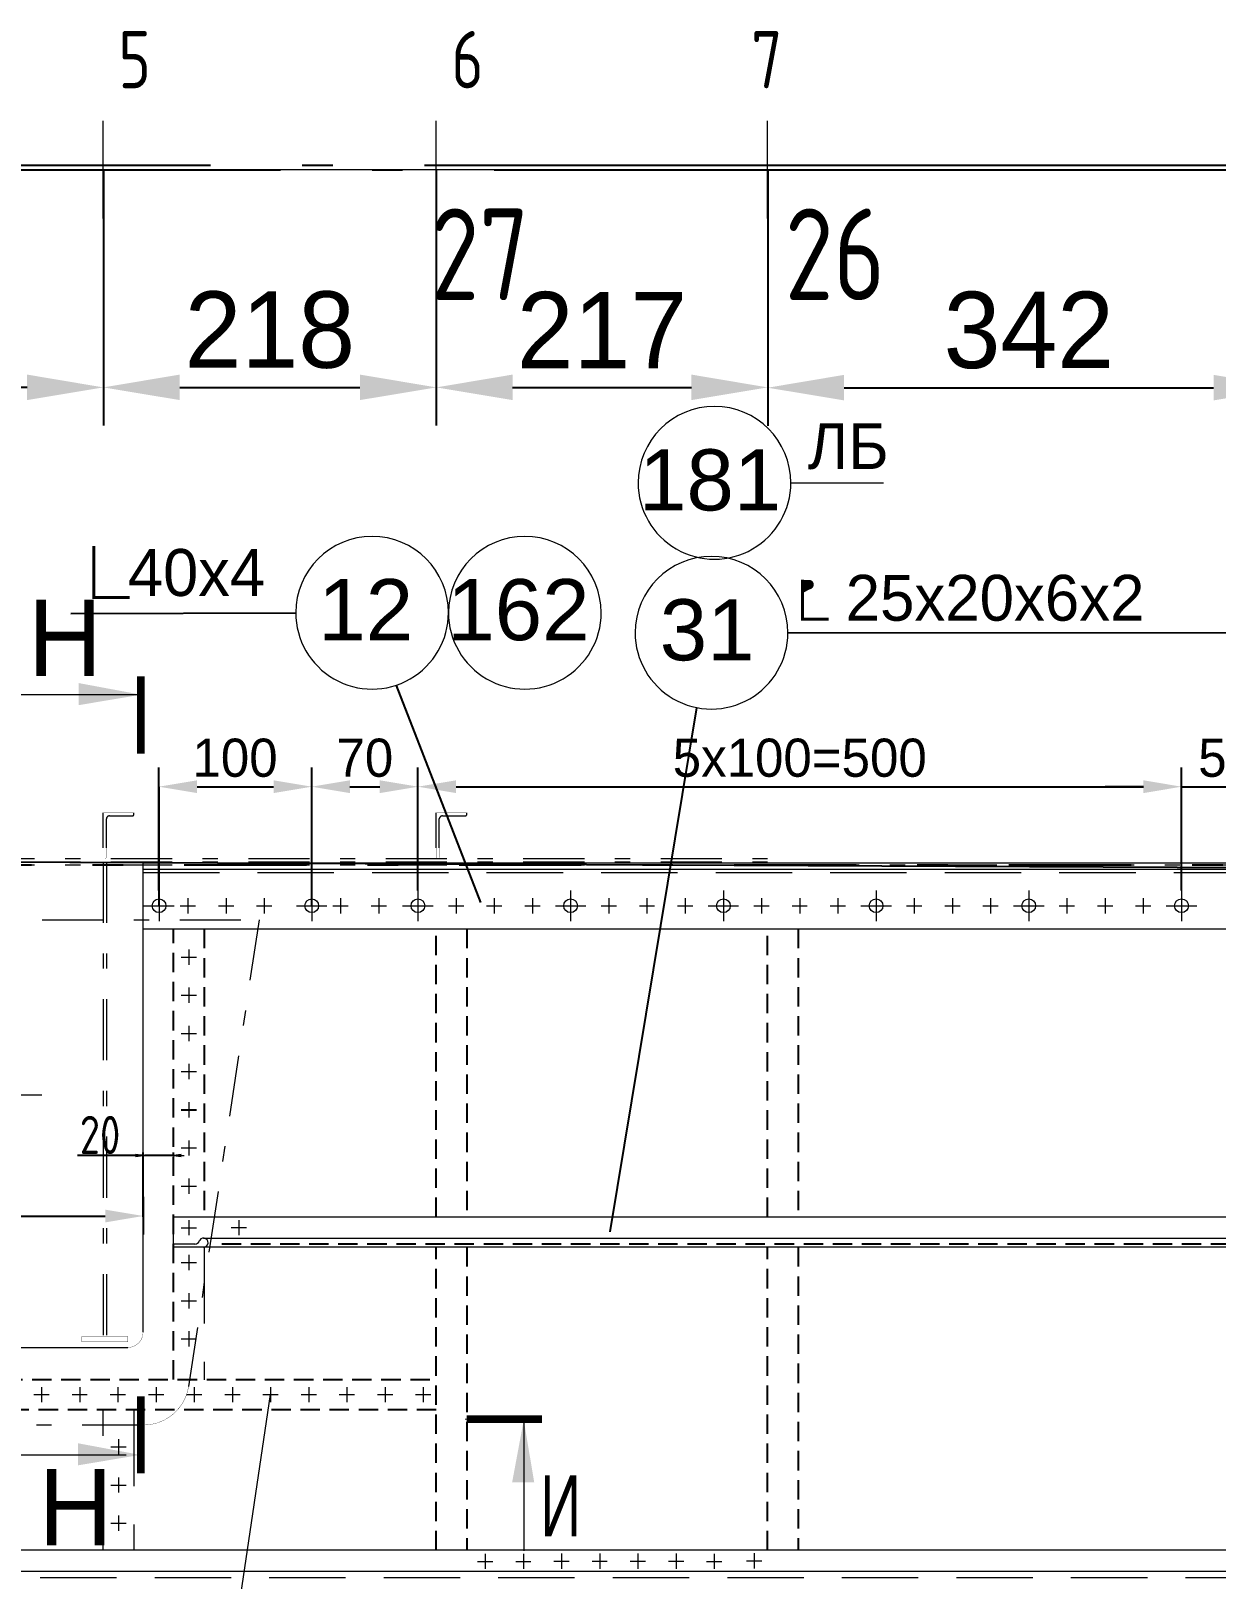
# Model space of a CAD drawing. Header units: millimetres. Extents: x 42007 to 66124, y -556 to 6894.
# Drawn here: x 45515 to 46291, y 4477 to 5490 of the extents above; entities that cross this region are included whole.
import ezdxf
from ezdxf.enums import TextEntityAlignment as Align

# ---------------------------------------------------------------- set-up
doc = ezdxf.new("R2010")
doc.units = ezdxf.units.MM
for name, pattern in [('DASH2', [1040, 900, -60, 20, -60]), ('DASH5', [180, 80, -40, 20, -40]), ('DASHED', [19.05, 12.7, -6.35]), ('K5LT32768', [0]), ('K5LT32769', [0]), ('K5LT32778', [0]), ('K5LT32781', [90, 40, -20, 10, -20]), ('K5LT32786', [25.318241, 20.818241, -1.5, 1.5, -1.5]), ('K5LT32790', [520, 450, -30, 10, -30]), ('K5LT32794', [0]), ('K5LT32795', [75, 50, -25]), ('K5LT_BASIC', [0]), ('K5LT_THIN', [0])]:
    doc.linetypes.add(name, pattern=pattern)
doc.layers.get('Defpoints').update_dxf_attribs({"color": 250})
doc.layers.add('pen_7', color=1, linetype='Continuous')
doc.styles.add('KDIMTEXTSTYLE', font='GOST_AU.SHX', dxfattribs={"width": 0.96, "oblique": 15, "height": 5})
doc.styles.add('KTEXTSTYLE', font='GOST_AU.SHX', dxfattribs={"width": 0.96, "height": 5})
doc.styles.add('style5', font='arial.ttf', dxfattribs={"height": 3})
doc.dimstyles.new('ISO-10', dxfattribs={"dimscale": 10, "dimtxt": 2.5, "dimasz": 2.5, "dimexe": 1.25, "dimexo": 0, "dimtad": 1, "dimdec": 0, "dimtxsty": 'Standard', "dimcen": 2.5, "dimclrd": 7, "dimclre": 7, "dimclrt": 6, "dimadec": 0, "dimazin": 0, "dimtfac": 1, "dimtdec": 0, "dimtmove": 0, "dimatfit": 3, "dimfxl": 1, "dimarcsym": 0})
doc.dimstyles.new('KDIMSTYLE (1.00)', dxfattribs={"dimtxt": 5, "dimasz": 1, "dimexe": 2, "dimexo": 0, "dimgap": 1, "dimtad": 1, "dimtxsty": 'KDIMTEXTSTYLE', "dimsah": 1, "dimcen": 0, "dimdle": 1, "dimadec": 0, "dimazin": 0, "dimtfac": 0.667, "dimtmove": 0, "dimatfit": 3, "dimfxl": 1, "dimtvp": 1, "dimtolj": 1, "dimtzin": 0, "dimarcsym": 0})
doc.dimstyles.new('PB20', dxfattribs={"dimscale": 20, "dimtxt": 2.5, "dimasz": 2.5, "dimexe": 1.25, "dimexo": 0, "dimtad": 1, "dimdec": 0, "dimtxsty": 'Standard', "dimcen": 2.5, "dimclrd": 7, "dimclre": 7, "dimclrt": 4, "dimadec": 0, "dimazin": 0, "dimtfac": 1, "dimtdec": 0, "dimtmove": 0, "dimatfit": 3, "dimfxl": 1.25, "dimarcsym": 0})

# ---------------------------------------------------------------- blocks, each defined once
blk = doc.blocks.new('*D188')
at = {"color": 7, "lineweight": -2, "transparency": 16777216}
for p, q in [((45262.4, 5399.7), (45262.4, 5232.1)), ((45562.4, 5399.7), (45562.4, 5232.1)), ((45512.4, 5257.1), (45312.4, 5257.1))]:
    blk.add_line(p, q, dxfattribs=at)
at = {"color": 7, "transparency": 16777216}
for points in [[(45312.4, 5265.5), (45312.4, 5248.8), (45262.4, 5257.1)], [(45512.4, 5265.5), (45512.4, 5248.8), (45562.4, 5257.1)]]:
    blk.add_solid(points, dxfattribs=at)
at = {"layer": 'Defpoints', "color": 0, "transparency": 16777216}
for p in [(45262.4, 5399.7), (45562.4, 5399.7), (45262.4, 5257.1)]:
    blk.add_point(p, dxfattribs=at)
at = {"color": 4, "transparency": 16777216, "insert": (45412.4, 5294.6), "char_height": 50, "attachment_point": 5}
blk.add_mtext('300', dxfattribs=at)
blk = doc.blocks.new('*D189')
at = {"color": 7, "lineweight": -2, "transparency": 16777216}
for p, q in [((45562.4, 5399.6), (45562.4, 5232.1)), ((45780.4, 5399.7), (45780.4, 5232.1)), ((45612.4, 5257.1), (45730.4, 5257.1))]:
    blk.add_line(p, q, dxfattribs=at)
at = {"color": 7, "transparency": 16777216}
for points in [[(45612.4, 5265.5), (45612.4, 5248.8), (45562.4, 5257.1)], [(45730.4, 5265.5), (45730.4, 5248.8), (45780.4, 5257.1)]]:
    blk.add_solid(points, dxfattribs=at)
at = {"layer": 'Defpoints', "color": 0, "transparency": 16777216}
for p in [(45562.4, 5399.6), (45780.4, 5399.7), (45780.4, 5257.1)]:
    blk.add_point(p, dxfattribs=at)
at = {"color": 4, "transparency": 16777216, "insert": (45671.4, 5294.6), "char_height": 50, "attachment_point": 5}
blk.add_mtext('218', dxfattribs=at)
blk = doc.blocks.new('*D190')
at = {"color": 7, "lineweight": -2, "transparency": 16777216}
for p, q in [((45780.4, 5399.7), (45780.4, 5232.1)), ((45997.4, 5399.7), (45997.4, 5232.1)), ((45830.4, 5257.1), (45947.4, 5257.1))]:
    blk.add_line(p, q, dxfattribs=at)
at = {"color": 7, "transparency": 16777216}
for points in [[(45830.4, 5265.5), (45830.4, 5248.8), (45780.4, 5257.1)], [(45947.4, 5265.5), (45947.4, 5248.8), (45997.4, 5257.1)]]:
    blk.add_solid(points, dxfattribs=at)
at = {"layer": 'Defpoints', "color": 0, "transparency": 16777216}
for p in [(45780.4, 5399.7), (45997.4, 5399.7), (45997.4, 5257.1)]:
    blk.add_point(p, dxfattribs=at)
at = {"color": 4, "transparency": 16777216, "insert": (45888.9, 5294.6), "char_height": 50, "attachment_point": 5}
blk.add_mtext('217', dxfattribs=at)
blk = doc.blocks.new('*D191')
at = {"color": 7, "lineweight": -2, "transparency": 16777216}
for p, q in [((45997.4, 5399.6), (45997.4, 5231.9)), ((46339.4, 5399.7), (46339.4, 5231.9)), ((46047.4, 5256.9), (46289.4, 5256.9))]:
    blk.add_line(p, q, dxfattribs=at)
at = {"color": 7, "transparency": 16777216}
for points in [[(46047.4, 5265.3), (46047.4, 5248.6), (45997.4, 5256.9)], [(46289.4, 5265.3), (46289.4, 5248.6), (46339.4, 5256.9)]]:
    blk.add_solid(points, dxfattribs=at)
at = {"layer": 'Defpoints', "color": 0, "transparency": 16777216}
for p in [(45997.4, 5399.6), (46339.4, 5399.7), (46339.4, 5256.9)]:
    blk.add_point(p, dxfattribs=at)
at = {"color": 4, "transparency": 16777216, "insert": (46168.4, 5294.4), "char_height": 50, "attachment_point": 5}
blk.add_mtext('342', dxfattribs=at)
blk = doc.blocks.new('KDIMARROW_02')
blk.add_hatch(color=0).paths.add_polyline_path([(4.5, 0), (5, 0.7), (0, 0), (5, -0.7)])
at = {"color": 0, "linetype": 'K5LT_THIN', "lineweight": 18}
for p, q in [((0, 0), (-1, 0)), ((5, 0.7), (0, 0)), ((0, 0), (5, -0.7)), ((0, 0), (7, 0)), ((4.5, 0), (5, 0.7)), ((5, -0.7), (4.5, 0))]:
    blk.add_line(p, q, dxfattribs=at)
blk = doc.blocks.new('*D212')
at = {"color": 0, "lineweight": -2, "transparency": 16777216}
for p, q in [((45588.4, 4754.2), (45545.4, 4754.2)), ((45588.4, 4714), (45588.4, 4756.2)), ((45607.4, 4754.2), (45589.4, 4754.2)), ((45608.4, 4754.2), (45608.4, 4756.2))]:
    blk.add_line(p, q, dxfattribs=at)
at = {"layer": 'Defpoints', "color": 0, "transparency": 16777216}
for p in [(45588.4, 4754.2), (45608.4, 4754.2), (45588.4, 4714)]:
    blk.add_point(p, dxfattribs=at)
at = {"color": 0, "lineweight": -2, "transparency": 16777216, "rotation": 180}
blk.add_blockref('KDIMARROW_02', (45588.4, 4754.2), dxfattribs=at)
at = {"color": 0, "lineweight": -2, "transparency": 16777216}
blk.add_blockref('KDIMARROW_02', (45608.4, 4754.2), dxfattribs=at)
at = {"color": 7, "transparency": 16777216, "insert": (45560.2, 4767.7), "char_height": 5, "attachment_point": 5, "style": 'KDIMTEXTSTYLE'}
blk.add_mtext('\\A1;\\H25.0;\\W0.965;\\Q0;\\H25.0;\\W0.965;\\Q0;\\Q0;20', dxfattribs=at)
blk = doc.blocks.new('*D260')
at = {"color": 7, "lineweight": -2, "transparency": 16777216}
for p, q in [((45262.4, 5399.7), (45262.4, 5232.1)), ((45562.4, 5399.7), (45562.4, 5232.1)), ((45512.4, 5257.1), (45312.4, 5257.1))]:
    blk.add_line(p, q, dxfattribs=at)
at = {"color": 7, "transparency": 16777216}
for points in [[(45312.4, 5265.5), (45312.4, 5248.8), (45262.4, 5257.1)], [(45512.4, 5265.5), (45512.4, 5248.8), (45562.4, 5257.1)]]:
    blk.add_solid(points, dxfattribs=at)
at = {"layer": 'Defpoints', "color": 0, "transparency": 16777216}
for p in [(45262.4, 5399.7), (45562.4, 5399.7), (45262.4, 5257.1)]:
    blk.add_point(p, dxfattribs=at)
at = {"color": 4, "transparency": 16777216, "insert": (45412.4, 5294.6), "char_height": 50, "attachment_point": 5}
blk.add_mtext('300', dxfattribs=at)
blk = doc.blocks.new('*D261')
at = {"color": 7, "lineweight": -2, "transparency": 16777216}
for p, q in [((45562.4, 5399.6), (45562.4, 5232.1)), ((45780.4, 5399.7), (45780.4, 5232.1)), ((45612.4, 5257.1), (45730.4, 5257.1))]:
    blk.add_line(p, q, dxfattribs=at)
at = {"color": 7, "transparency": 16777216}
for points in [[(45612.4, 5265.5), (45612.4, 5248.8), (45562.4, 5257.1)], [(45730.4, 5265.5), (45730.4, 5248.8), (45780.4, 5257.1)]]:
    blk.add_solid(points, dxfattribs=at)
at = {"layer": 'Defpoints', "color": 0, "transparency": 16777216}
for p in [(45562.4, 5399.6), (45780.4, 5399.7), (45780.4, 5257.1)]:
    blk.add_point(p, dxfattribs=at)
at = {"color": 4, "transparency": 16777216, "insert": (45671.4, 5294.6), "char_height": 50, "attachment_point": 5}
blk.add_mtext('218', dxfattribs=at)
blk = doc.blocks.new('*D262')
at = {"color": 7, "lineweight": -2, "transparency": 16777216}
for p, q in [((45780.4, 5399.7), (45780.4, 5232.1)), ((45997.4, 5399.7), (45997.4, 5232.1)), ((45830.4, 5257.1), (45947.4, 5257.1))]:
    blk.add_line(p, q, dxfattribs=at)
at = {"color": 7, "transparency": 16777216}
for points in [[(45830.4, 5265.5), (45830.4, 5248.8), (45780.4, 5257.1)], [(45947.4, 5265.5), (45947.4, 5248.8), (45997.4, 5257.1)]]:
    blk.add_solid(points, dxfattribs=at)
at = {"layer": 'Defpoints', "color": 0, "transparency": 16777216}
for p in [(45780.4, 5399.7), (45997.4, 5399.7), (45997.4, 5257.1)]:
    blk.add_point(p, dxfattribs=at)
at = {"color": 4, "transparency": 16777216, "insert": (45888.9, 5294.6), "char_height": 50, "attachment_point": 5}
blk.add_mtext('217', dxfattribs=at)
blk = doc.blocks.new('*D263')
at = {"color": 7, "lineweight": -2, "transparency": 16777216}
for p, q in [((45997.4, 5399.6), (45997.4, 5231.9)), ((46339.4, 5399.7), (46339.4, 5231.9)), ((46047.4, 5256.9), (46289.4, 5256.9))]:
    blk.add_line(p, q, dxfattribs=at)
at = {"color": 7, "transparency": 16777216}
for points in [[(46047.4, 5265.3), (46047.4, 5248.6), (45997.4, 5256.9)], [(46289.4, 5265.3), (46289.4, 5248.6), (46339.4, 5256.9)]]:
    blk.add_solid(points, dxfattribs=at)
at = {"layer": 'Defpoints', "color": 0, "transparency": 16777216}
for p in [(45997.4, 5399.6), (46339.4, 5399.7), (46339.4, 5256.9)]:
    blk.add_point(p, dxfattribs=at)
at = {"color": 4, "transparency": 16777216, "insert": (46168.4, 5294.4), "char_height": 50, "attachment_point": 5}
blk.add_mtext('342', dxfattribs=at)
blk = doc.blocks.new('*D251')
at = {"color": 7, "lineweight": -2, "transparency": 16777216}
for p, q in [((45598.8, 4927.8), (45598.8, 5008.2)), ((45698.8, 4928.5), (45698.8, 5008.2)), ((45623.8, 4995.7), (45673.8, 4995.7))]:
    blk.add_line(p, q, dxfattribs=at)
at = {"color": 7, "transparency": 16777216}
for points in [[(45623.8, 4999.9), (45623.8, 4991.5), (45598.8, 4995.7)], [(45673.8, 4999.9), (45673.8, 4991.5), (45698.8, 4995.7)]]:
    blk.add_solid(points, dxfattribs=at)
at = {"layer": 'Defpoints', "color": 0, "transparency": 16777216}
for p in [(45698.8, 4995.7), (45598.8, 4927.8), (45698.8, 4928.5)]:
    blk.add_point(p, dxfattribs=at)
at = {"color": 6, "transparency": 16777216, "insert": (45648.6, 5014.5), "char_height": 25, "attachment_point": 5}
blk.add_mtext('100', dxfattribs=at)
blk = doc.blocks.new('*D252')
at = {"color": 7, "lineweight": -2, "ltscale": 0.5, "transparency": 16777216}
for p, q in [((45768.4, 4927.8), (45768.4, 5008.2)), ((46268.4, 4927.8), (46268.4, 5008.2)), ((45793.4, 4995.7), (46243.4, 4995.7))]:
    blk.add_line(p, q, dxfattribs=at)
at = {"color": 7, "ltscale": 0.5, "transparency": 16777216}
for points in [[(45793.4, 4999.9), (45793.4, 4991.5), (45768.4, 4995.7)], [(46243.4, 4999.9), (46243.4, 4991.5), (46268.4, 4995.7)]]:
    blk.add_solid(points, dxfattribs=at)
at = {"layer": 'Defpoints', "color": 0, "ltscale": 0.5, "transparency": 16777216}
for p in [(46268.4, 4995.7), (45768.4, 4927.8), (46268.4, 4927.8)]:
    blk.add_point(p, dxfattribs=at)
at = {"color": 6, "ltscale": 0.5, "transparency": 16777216, "insert": (46018.4, 5014.5), "char_height": 25, "attachment_point": 5}
blk.add_mtext('5x100=500', dxfattribs=at)
blk = doc.blocks.new('*D253')
at = {"color": 7, "lineweight": -2, "ltscale": 0.5, "transparency": 16777216}
for p, q in [((45698.8, 4928.5), (45698.8, 5008.2)), ((45768.4, 4927.8), (45768.4, 5008.2)), ((45723.8, 4995.7), (45743.4, 4995.7))]:
    blk.add_line(p, q, dxfattribs=at)
at = {"color": 7, "ltscale": 0.5, "transparency": 16777216}
for points in [[(45723.8, 4999.9), (45723.8, 4991.5), (45698.8, 4995.7)], [(45743.4, 4999.9), (45743.4, 4991.5), (45768.4, 4995.7)]]:
    blk.add_solid(points, dxfattribs=at)
at = {"layer": 'Defpoints', "color": 0, "ltscale": 0.5, "transparency": 16777216}
for p in [(45768.4, 4995.7), (45698.8, 4928.5), (45768.4, 4927.8)]:
    blk.add_point(p, dxfattribs=at)
at = {"color": 6, "ltscale": 0.5, "transparency": 16777216, "insert": (45733.6, 5014.5), "char_height": 25, "attachment_point": 5}
blk.add_mtext('70', dxfattribs=at)
blk = doc.blocks.new('*D254')
at = {"color": 7, "lineweight": -2, "ltscale": 0.5, "transparency": 16777216}
for p, q in [((46268.4, 4927.8), (46268.4, 5008.2)), ((46327.4, 4927.8), (46327.4, 5008.2)), ((46243.4, 4995.7), (46218.4, 4995.7)), ((46268.4, 4995.7), (46327.4, 4995.7)), ((46352.4, 4995.7), (46377.4, 4995.7))]:
    blk.add_line(p, q, dxfattribs=at)
at = {"color": 7, "ltscale": 0.5, "transparency": 16777216}
for points in [[(46243.4, 4999.9), (46243.4, 4991.5), (46268.4, 4995.7)], [(46352.4, 4999.9), (46352.4, 4991.5), (46327.4, 4995.7)]]:
    blk.add_solid(points, dxfattribs=at)
at = {"layer": 'Defpoints', "color": 0, "ltscale": 0.5, "transparency": 16777216}
for p in [(46327.4, 4995.7), (46268.4, 4927.8), (46327.4, 4927.8)]:
    blk.add_point(p, dxfattribs=at)
at = {"color": 6, "ltscale": 0.5, "transparency": 16777216, "insert": (46297.9, 5014.5), "char_height": 25, "attachment_point": 5}
blk.add_mtext('59', dxfattribs=at)

msp = doc.modelspace()

# ---------------------------------------------------------------- hatches: boundary and pattern name
for color, points in [(0, [(46024.443, 5125.874, 1), (46024.443, 5130.108), (46020.108, 5130.108), (46020.108, 5123.461)]), (7, [(45546.265, 5063.534), (45546.265, 5049.086), (45587.003, 5055.935)]), (7, [(45830.063, 4540.353), (45844.511, 4540.353), (45837.662, 4581.091)]), (7, [(45545.783, 4565.859), (45545.783, 4551.411), (45586.521, 4558.259)])]:
    msp.add_hatch(color=color).paths.add_polyline_path(points)

# ---------------------------------------------------------------- linework, layer by layer
at = {"color": 0, "linetype": 'K5LT32768', "lineweight": 18}
for p, q in [((45562.362, 5367.653), (45562.362, 5431.653)), ((45562.362, 5367.653), (45562.362, 5431.653)), ((45780.362, 5367.653), (45780.362, 5431.653)), ((45780.362, 5367.653), (45780.362, 5431.653)), ((45997.362, 5367.653), (45997.362, 5431.653)), ((45997.362, 5367.653), (45997.362, 5431.653))]:
    msp.add_line(p, q, dxfattribs=at)
at = {"color": 0, "linetype": 'K5LT32778', "lineweight": 18}
for p, q in [((45562.362, 5369.474), (45562.362, 5416.93)), ((45562.362, 5369.474), (45562.362, 5416.93)), ((45780.362, 5369.474), (45780.362, 5416.93)), ((45780.362, 5369.474), (45780.362, 5416.93)), ((45997.362, 5369.474), (45997.362, 5416.93)), ((45997.362, 5369.474), (45997.362, 5416.93))]:
    msp.add_line(p, q, dxfattribs=at)
at = {"color": 0, "linetype": 'DASH2'}
for p, q in [((43692.624, 5402.591), (46372.487, 5402.591)), ((43692.624, 5402.591), (46372.487, 5402.591)), ((43738.362, 5399.59), (47272.487, 5399.59)), ((43738.362, 5399.59), (47272.487, 5399.59))]:
    msp.add_line(p, q, dxfattribs=at)
at = {"color": 0, "linetype": 'K5LT32790', "lineweight": 18}
msp.add_line((43912.362, 5399.653), (47023.402, 5399.653), dxfattribs=at)
msp.add_line((43912.362, 5399.653), (47023.402, 5399.653), dxfattribs=at)
at = {"color": 7, "linetype": 'K5LT32769', "lineweight": 18}
for p, q in [((46012.553, 5194.64), (46073.259, 5194.64)), ((45587.485, 5055.845), (45501.387, 5055.845)), ((46899.826, 4945.588), (45588.362, 4945.588)), ((45588.362, 4902.588), (45588.362, 4945.588)), ((45598.816, 4927.772), (45598.816, 4907.772)), ((45698.816, 4927.772), (45698.816, 4907.772)), ((45768.362, 4927.772), (45768.362, 4907.772)), ((45868.362, 4927.772), (45868.362, 4907.772)), ((45968.362, 4927.772), (45968.362, 4907.772)), ((46068.362, 4927.772), (46068.362, 4907.772)), ((46168.362, 4927.772), (46168.362, 4907.772)), ((46268.362, 4927.772), (46268.362, 4907.772)), ((45588.816, 4917.772), (45608.816, 4917.772)), ((45612.728, 4917.772), (45622.728, 4917.772)), ((45612.728, 4917.772), (45622.728, 4917.772)), ((45617.728, 4922.772), (45617.728, 4912.772)), ((45617.728, 4922.772), (45617.728, 4912.772)), ((45637.713, 4917.772), (45647.713, 4917.772)), ((45637.713, 4917.772), (45647.713, 4917.772)), ((45642.713, 4922.772), (45642.713, 4912.772)), ((45642.713, 4922.772), (45642.713, 4912.772)), ((45662.713, 4917.772), (45672.713, 4917.772)), ((45662.713, 4917.772), (45672.713, 4917.772)), ((45667.713, 4922.772), (45667.713, 4912.772)), ((45667.713, 4922.772), (45667.713, 4912.772)), ((45688.816, 4917.772), (45708.816, 4917.772)), ((45712.728, 4917.772), (45722.728, 4917.772)), ((45712.728, 4917.772), (45722.728, 4917.772)), ((45717.728, 4922.772), (45717.728, 4912.772)), ((45717.728, 4922.772), (45717.728, 4912.772)), ((45737.713, 4917.772), (45747.713, 4917.772)), ((45737.713, 4917.772), (45747.713, 4917.772)), ((45742.713, 4922.772), (45742.713, 4912.772)), ((45742.713, 4922.772), (45742.713, 4912.772)), ((45758.362, 4917.772), (45778.362, 4917.772)), ((45788.347, 4917.772), (45798.347, 4917.772)), ((45788.347, 4917.772), (45798.347, 4917.772)), ((45793.347, 4922.772), (45793.347, 4912.772)), ((45793.347, 4922.772), (45793.347, 4912.772)), ((45813.347, 4917.772), (45823.347, 4917.772)), ((45813.347, 4917.772), (45823.347, 4917.772)), ((45818.347, 4922.772), (45818.347, 4912.772)), ((45818.347, 4922.772), (45818.347, 4912.772)), ((45838.347, 4917.772), (45848.347, 4917.772)), ((45838.347, 4917.772), (45848.347, 4917.772)), ((45843.347, 4922.772), (45843.347, 4912.772)), ((45843.347, 4922.772), (45843.347, 4912.772)), ((45858.362, 4917.772), (45878.362, 4917.772)), ((45888.347, 4917.772), (45898.347, 4917.772)), ((45888.347, 4917.772), (45898.347, 4917.772)), ((45893.347, 4922.772), (45893.347, 4912.772)), ((45893.347, 4922.772), (45893.347, 4912.772)), ((45913.347, 4917.772), (45923.347, 4917.772)), ((45913.347, 4917.772), (45923.347, 4917.772)), ((45918.347, 4922.772), (45918.347, 4912.772)), ((45918.347, 4922.772), (45918.347, 4912.772)), ((45938.347, 4917.772), (45948.347, 4917.772)), ((45938.347, 4917.772), (45948.347, 4917.772)), ((45943.347, 4922.772), (45943.347, 4912.772)), ((45943.347, 4922.772), (45943.347, 4912.772)), ((45958.362, 4917.772), (45978.362, 4917.772)), ((45988.347, 4917.772), (45998.347, 4917.772)), ((45988.347, 4917.772), (45998.347, 4917.772)), ((45993.347, 4922.772), (45993.347, 4912.772)), ((45993.347, 4922.772), (45993.347, 4912.772)), ((46013.347, 4917.772), (46023.347, 4917.772)), ((46013.347, 4917.772), (46023.347, 4917.772)), ((46018.347, 4922.772), (46018.347, 4912.772)), ((46018.347, 4922.772), (46018.347, 4912.772)), ((46038.347, 4917.772), (46048.347, 4917.772)), ((46038.347, 4917.772), (46048.347, 4917.772)), ((46043.347, 4922.772), (46043.347, 4912.772)), ((46043.347, 4922.772), (46043.347, 4912.772)), ((46058.362, 4917.772), (46078.362, 4917.772)), ((46088.347, 4917.772), (46098.347, 4917.772)), ((46088.347, 4917.772), (46098.347, 4917.772)), ((46093.347, 4922.772), (46093.347, 4912.772)), ((46093.347, 4922.772), (46093.347, 4912.772)), ((46113.347, 4917.772), (46123.347, 4917.772)), ((46113.347, 4917.772), (46123.347, 4917.772)), ((46118.347, 4922.772), (46118.347, 4912.772)), ((46118.347, 4922.772), (46118.347, 4912.772)), ((46138.347, 4917.772), (46148.347, 4917.772)), ((46138.347, 4917.772), (46148.347, 4917.772)), ((46143.347, 4922.772), (46143.347, 4912.772)), ((46143.347, 4922.772), (46143.347, 4912.772)), ((46158.362, 4917.772), (46178.362, 4917.772)), ((46188.347, 4917.772), (46198.347, 4917.772)), ((46188.347, 4917.772), (46198.347, 4917.772)), ((46193.347, 4922.772), (46193.347, 4912.772)), ((46193.347, 4922.772), (46193.347, 4912.772)), ((46213.347, 4917.772), (46223.347, 4917.772)), ((46213.347, 4917.772), (46223.347, 4917.772)), ((46218.347, 4922.772), (46218.347, 4912.772)), ((46218.347, 4922.772), (46218.347, 4912.772)), ((46238.347, 4917.772), (46248.347, 4917.772)), ((46238.347, 4917.772), (46248.347, 4917.772)), ((46243.347, 4922.772), (46243.347, 4912.772)), ((46243.347, 4922.772), (46243.347, 4912.772)), ((46258.362, 4917.772), (46278.362, 4917.772)), ((45588.362, 4902.588), (46899.934, 4902.588)), ((45588.362, 4638.502), (45588.362, 4902.588)), ((45618.362, 4889.174), (45618.362, 4879.174)), ((45613.362, 4884.174), (45623.362, 4884.174)), ((45613.362, 4859.174), (45623.362, 4859.174)), ((45618.362, 4864.174), (45618.362, 4854.174)), ((45618.362, 4839.174), (45618.362, 4829.174)), ((45613.362, 4834.174), (45623.362, 4834.174)), ((45618.362, 4814.174), (45618.362, 4804.174)), ((45613.362, 4809.174), (45623.362, 4809.174)), ((45522.106, 4793.807), (45404.194, 4793.807)), ((45618.362, 4789.174), (45618.362, 4779.174)), ((45618.362, 4764.174), (45618.362, 4754.174)), ((45613.362, 4759.174), (45623.362, 4759.174)), ((45613.362, 4734.174), (45623.362, 4734.174)), ((45618.362, 4739.174), (45618.362, 4729.174)), ((45608.356, 4694.189), (45608.362, 4714.016)), ((45608.362, 4714.016), (46900.406, 4714.016)), ((45613.362, 4706.992), (45623.362, 4706.992)), ((45618.362, 4711.992), (45618.362, 4701.992)), ((45656.168, 4706.992), (45646.168, 4706.992)), ((45651.168, 4711.992), (45651.168, 4701.992)), ((46900.456, 4694.189), (45608.356, 4694.189)), ((45622.541, 4696.171), (45608.362, 4696.171)), ((45627.915, 4700.189), (46900.441, 4700.189)), ((45613.362, 4684.174), (45623.362, 4684.174)), ((45618.362, 4689.174), (45618.362, 4679.174)), ((45618.362, 4664.174), (45618.362, 4654.174)), ((45613.362, 4659.174), (45623.362, 4659.174)), ((45613.362, 4634.174), (45623.362, 4634.174)), ((45618.362, 4639.174), (45618.362, 4629.174)), ((45248.362, 4628.588), (45578.362, 4628.588)), ((45521.882, 4602.7), (45521.882, 4592.7)), ((45546.882, 4602.7), (45546.882, 4592.7)), ((45571.882, 4602.7), (45571.882, 4592.7)), ((45596.882, 4602.7), (45596.882, 4592.7)), ((45621.882, 4602.7), (45621.882, 4592.7)), ((45646.882, 4602.7), (45646.882, 4592.7)), ((45671.882, 4602.7), (45671.882, 4592.7)), ((45696.882, 4602.7), (45696.882, 4592.7)), ((45721.882, 4602.7), (45721.882, 4592.7)), ((45746.882, 4602.7), (45746.882, 4592.7)), ((45771.882, 4602.7), (45771.882, 4592.7)), ((45516.882, 4597.7), (45526.882, 4597.7)), ((45541.882, 4597.7), (45551.882, 4597.7)), ((45566.882, 4597.7), (45576.882, 4597.7)), ((45591.882, 4597.7), (45601.882, 4597.7)), ((45616.882, 4597.7), (45626.882, 4597.7)), ((45641.882, 4597.7), (45651.882, 4597.7)), ((45643.717, 4408.275), (45671.882, 4597.7)), ((45666.882, 4597.7), (45676.882, 4597.7)), ((45691.882, 4597.7), (45701.882, 4597.7)), ((45716.882, 4597.7), (45726.882, 4597.7)), ((45741.882, 4597.7), (45751.882, 4597.7)), ((45766.882, 4597.7), (45776.882, 4597.7)), ((45837.752, 4581.573), (45837.752, 4495.475)), ((45567.362, 4563.527), (45577.362, 4563.527)), ((45572.362, 4568.527), (45572.362, 4558.527)), ((45577.287, 4558.169), (45491.19, 4558.169)), ((45572.362, 4543.527), (45572.362, 4533.527)), ((45567.362, 4538.527), (45577.362, 4538.527)), ((45567.362, 4513.527), (45577.362, 4513.527)), ((45572.362, 4518.527), (45572.362, 4508.527)), ((45997.362, 4495.816), (45997.362, 4500.115)), ((46900.953, 4495.816), (43913.628, 4495.816)), ((45812.39, 4493.557), (45812.39, 4483.557)), ((45837.39, 4493.557), (45837.39, 4483.557)), ((45862.39, 4493.593), (45862.39, 4483.593)), ((45887.39, 4493.593), (45887.39, 4483.593)), ((45912.39, 4493.593), (45912.39, 4483.593)), ((45937.39, 4493.593), (45937.39, 4483.593)), ((45962.39, 4493.557), (45962.39, 4483.557)), ((45988.47, 4493.827), (45988.47, 4483.827)), ((46900.988, 4481.953), (43943.176, 4481.989)), ((45807.39, 4488.557), (45817.39, 4488.557)), ((45832.39, 4488.557), (45842.39, 4488.557)), ((45857.39, 4488.593), (45867.39, 4488.593)), ((45882.39, 4488.593), (45892.39, 4488.593)), ((45907.39, 4488.593), (45917.39, 4488.593)), ((45932.39, 4488.593), (45942.39, 4488.593)), ((45957.39, 4488.557), (45967.39, 4488.557)), ((45983.47, 4488.827), (45993.47, 4488.827))]:
    msp.add_line(p, q, dxfattribs=at)
at = {"color": 0}
for p, q in [((45541.123, 5109.154), (45688.365, 5109.579)), ((46010.607, 5096.507), (46313.633, 5096.652)), ((45754.148, 5062.008), (45809.308, 4919.957)), ((45950.731, 5047.318), (45894.111, 4704.389)), ((43842.871, 4953.744), (47022.362, 4939.588))]:
    msp.add_line(p, q, dxfattribs=at)
at = {"color": 7}
for p, q in [((45598.816, 4917.772), (45598.816, 4995.596)), ((45698.816, 4917.772), (45698.816, 4995.596)), ((45588.568, 4702.609), (45588.568, 4727.133)), ((45263.362, 4714.633), (45563.568, 4714.633))]:
    msp.add_line(p, q, dxfattribs=at)
at = {"color": 7, "linetype": 'K5LT32781', "lineweight": 18}
for p, q in [((45562.362, 4955.588), (45562.362, 4978.588)), ((45566.362, 4976.588), (45581.362, 4976.588)), ((45582.362, 4977.588), (45582.362, 4978.588)), ((45780.362, 4955.588), (45780.362, 4978.588)), ((45784.362, 4976.588), (45799.362, 4976.588)), ((45800.362, 4977.588), (45800.362, 4978.588)), ((45564.362, 4955.588), (45564.362, 4974.588)), ((45782.362, 4955.588), (45782.362, 4974.588)), ((43857.343, 4948.588), (46004.362, 4948.588)), ((43857.343, 4946.588), (46004.362, 4946.588)), ((45562.362, 4946.588), (45562.362, 4635.702)), ((45564.362, 4946.588), (45564.362, 4635.702)), ((44127.362, 4944.588), (46899.828, 4944.588)), ((45162.362, 4908.588), (45664.362, 4908.588)), ((45664.362, 4908.588), (45618.191, 4603.117)), ((45588.522, 4577.783), (45238.202, 4577.783))]:
    msp.add_line(p, q, dxfattribs=at)
at = {"color": 0, "linetype": 'DASH5'}
msp.add_line((44355.362, 4944.588), (54416.357, 4944.588), dxfattribs=at)
at = {"color": 7, "linetype": 'K5LT32794', "lineweight": 18}
msp.add_line((46899.836, 4941.588), (45588.362, 4941.588), dxfattribs=at)
at = {"color": 7, "linetype": 'K5LT32795', "lineweight": 18}
for p, q in [((45588.362, 4939.588), (46899.841, 4939.588)), ((45628.362, 4694.189), (45628.362, 4607.404)), ((45562.362, 4495.816), (45562.362, 4587.761)), ((45582.362, 4587.761), (45582.362, 4495.816)), ((43945.999, 4477.971), (46900.998, 4477.971))]:
    msp.add_line(p, q, dxfattribs=at)
at = {"color": 0, "linetype": 'DASHED'}
for p, q in [((45608.362, 4607.588), (45608.362, 4902.588)), ((45628.362, 4902.588), (45628.362, 4714.016)), ((45780.362, 4714.016), (45780.362, 4902.588)), ((45800.362, 4902.588), (45800.362, 4714.016)), ((45997.362, 4714.016), (45997.362, 4902.588)), ((46017.362, 4902.588), (46017.362, 4714.016)), ((45613.362, 4784.174), (45623.362, 4784.174)), ((46909.981, 4696.171), (45635.966, 4696.171)), ((45780.362, 4495.816), (45780.362, 4694.189)), ((45800.362, 4694.189), (45800.362, 4495.816)), ((45997.362, 4495.816), (45997.362, 4694.189)), ((46017.362, 4694.189), (46017.362, 4495.816)), ((44982.362, 4607.588), (45780.362, 4607.588)), ((45780.362, 4587.761), (44982.362, 4587.761))]:
    msp.add_line(p, q, dxfattribs=at)
at = {"color": 0}
for points, const_width in [([(45556.157, 5153.281), (45556.157, 5119.619), (45579.684, 5119.619)], 2), ([(46020.108, 5131.141), (46020.108, 5105.324), (46037.251, 5105.324)], 2), ([(46020.108, 5131.141), (46020.108, 5105.324), (46037.251, 5105.324)], 2), ([(45587.003, 5067.893), (45587.003, 5017.412)], 5), ([(45587.003, 4596.693), (45587.003, 4546.212)], 5), ([(45800.362, 4581.573), (45849.71, 4581.573)], 5)]:
    msp.add_lwpolyline(points, dxfattribs=dict(at, const_width=const_width))
msp.add_lwpolyline([(46020.108, 5131.141, 0, 0, 0), (46022.462, 5131.141, 0, 0, 0), (46022.462, 5131.141, 0, 0, 0), (46020.108, 5131.141, 0, 0, 0), (46020.108, 5131.141, 20, 20, 0)], format="xyseb", dxfattribs=at)
at = {"color": 0, "const_width": 2}
msp.add_lwpolyline([(46019.488, 5130.108), (46024.443, 5130.108, -1), (46024.443, 5125.874), (46019.586, 5123.17)], format="xyb", dxfattribs=at)
at = {"color": 5, "linetype": 'K5LT_BASIC', "true_color": 0x0000ff, "const_width": 0.6}
for points in [[(45587.003, 5067.893), (45587.003, 5017.412)], [(45587.003, 4546.212), (45587.003, 4596.693)], [(45849.71, 4581.573), (45799.229, 4581.573)]]:
    msp.add_lwpolyline(points, dxfattribs=at)
at = {"color": 7, "linetype": 'K5LT32786', "const_width": 0.18}
for points in [[(45562.362, 4948.588), (45563.362, 4948.588), (45564.069, 4948.881), (45564.362, 4949.588), (45564.362, 4974.588), (45564.63, 4975.588), (45565.362, 4976.32), (45566.362, 4976.588), (45581.362, 4976.588), (45582.069, 4976.881), (45582.362, 4977.588), (45582.362, 4978.588), (45562.362, 4978.588), (45562.362, 4948.588)], [(45780.362, 4948.588), (45781.362, 4948.588), (45782.069, 4948.881), (45782.362, 4949.588), (45782.362, 4974.588), (45782.63, 4975.588), (45783.362, 4976.32), (45784.362, 4976.588), (45799.362, 4976.588), (45800.069, 4976.881), (45800.362, 4977.588), (45800.362, 4978.588), (45780.362, 4978.588), (45780.362, 4948.588)]]:
    msp.add_lwpolyline(points, dxfattribs=at)
at = {"color": 7, "linetype": 'K5LT32781', "const_width": 0.18}
for points in [[(45578.362, 4635.702), (45578.362, 4632.321), (45548.362, 4632.321), (45548.362, 4635.702), (45578.362, 4635.702)], [(45618.191, 4603.117), (45617.673, 4600.501), (45616.922, 4597.943), (45615.945, 4595.464), (45614.749, 4593.084), (45613.345, 4590.823), (45611.746, 4588.698), (45609.964, 4586.724), (45608.017, 4584.919), (45605.918, 4583.295), (45603.687, 4581.863), (45601.338, 4580.635), (45598.894, 4579.617), (45596.37, 4578.819), (45593.787, 4578.245), (45591.165, 4577.899), (45588.522, 4577.783)]]:
    msp.add_lwpolyline(points, dxfattribs=at)
at = {"color": 7, "linetype": 'K5LT32769', "const_width": 0.18}
msp.add_lwpolyline([(45578.362, 4628.588), (45579.226, 4628.625), (45580.083, 4628.736), (45580.929, 4628.92), (45581.755, 4629.177), (45582.558, 4629.503), (45583.33, 4629.898), (45584.064, 4630.358), (45584.757, 4630.88), (45585.402, 4631.461), (45585.995, 4632.097), (45586.53, 4632.783), (45587.003, 4633.513), (45587.411, 4634.282), (45587.749, 4635.085), (45588.015, 4635.915), (45588.207, 4636.766), (45588.323, 4637.63), (45588.362, 4638.502)], dxfattribs=at)
at = {"color": 7, "linetype": 'K5LT32769', "lineweight": 18}
for centre in [(45598.816, 4917.772), (45698.816, 4917.772), (45768.362, 4917.772), (45868.362, 4917.772), (45968.362, 4917.772), (46068.362, 4917.772), (46168.362, 4917.772), (46268.362, 4917.772)]:
    msp.add_circle(centre, 4.5, dxfattribs=at)
for centre, radius, start, end in [((45962.553, 5194.64), 50, 0, 179.999977), ((45962.553, 5194.64), 50, 179.999977, 0), ((45738.365, 5109.583), 50, 0, 179.999977), ((45838.365, 5109.587), 50, 0, 179.999977), ((45960.607, 5096.507), 50, 0, 179.999977), ((45738.365, 5109.583), 50, 179.999977, 0), ((45838.365, 5109.587), 50, 179.999977, 0), ((45960.607, 5096.507), 50, 179.999977, 0), ((45622.282, 4699.16), 3, 270, 346.121909), ((45627.921, 4697.189), 3, 270, 166.121909)]:
    msp.add_arc(centre, radius, start, end, dxfattribs=at)
at = {"color": 7, "linetype": 'K5LT32781', "lineweight": 18}
for centre, radius, start, end in [((45566.362, 4974.588), 2, 90.000004, 180), ((45581.362, 4977.588), 1, 270, 0), ((45784.362, 4974.588), 2, 90.000004, 180), ((45799.362, 4977.588), 1, 270, 0)]:
    msp.add_arc(centre, radius, start, end, dxfattribs=at)
at = {"color": 7}
msp.add_solid([(45563.568, 4718.8), (45563.568, 4710.467), (45588.568, 4714.633)], dxfattribs=at)

# ---------------------------------------------------------------- texts
at = {"color": 0, "style": 'KTEXTSTYLE', "width": 0.965}
for s, p in [('5', (45572.261, 5452.952)), ('5', (45572.261, 5452.952)), ('6', (45790.261, 5452.91)), ('6', (45790.261, 5452.91)), ('7', (45986.6, 5452.952)), ('7', (45986.6, 5452.952))]:
    msp.add_text(s, height=37.5, dxfattribs=at).set_placement(p)
at = {"color": 7, "style": 'style5', "width": 0.665}
msp.add_text('И', height=40, rotation=359.99983, dxfattribs=at).set_placement((45848.451, 4504.966))
at = {"color": 0, "char_height": 2.5, "attachment_point": 1, "style": 'KTEXTSTYLE'}
for s, insert in [('{\\H24x;\\W0.965;\\C6;27}', (45776.661, 5374.233)), ('{\\H24x;\\W0.965;\\C6;27}', (45776.661, 5374.233)), ('{\\H24x;\\W0.965;\\C6;26}', (46008.647, 5374.233)), ('{\\H24x;\\W0.965;\\C6;26}', (46008.647, 5374.233))]:
    msp.add_mtext(s, dxfattribs=dict(at, insert=insert))
at = {"color": 7, "attachment_point": 1, "style": 'style5'}
for s, insert, char_height in [('\\H3.5;\\W0.965;\\Q15;\\Q0;\\H30.00;ЛБ', (46023.57, 5233.686), 3), ('{\\H12.8x;\\W0.965;40x4}', (45578.468, 5151.287), 2.4), ('{\\H10x;\\W0.965;25x20x6x2}', (46048.493, 5134.363), 3)]:
    msp.add_mtext(s, dxfattribs=dict(at, insert=insert, char_height=char_height))
at = {"color": 7, "char_height": 3, "attachment_point": 1, "rotation": 359.99983, "style": 'style5'}
for insert in [(45512.932, 5118.234), (45519.875, 4549.125)]:
    msp.add_mtext('\\H3.5;\\W0.965;\\Q15;\\Q0;\\H50.00;Н', dxfattribs=dict(at, insert=insert))
at = {"layer": 'pen_7', "color": 2, "linetype": 'Continuous', "style": 'style5'}
for s, p in [('181', (45959.713, 5196.547)), ('12', (45734.173, 5111.606)), ('162', (45834.173, 5111.61)), ('31', (45957.768, 5098.414))]:
    msp.add_text(s, height=40, dxfattribs=at).set_placement(p, align=Align.MIDDLE_CENTER)

# ---------------------------------------------------------------- dimensions: what is measured, and where the dimension line sits
at = {"color": 0}
for base, p1, p2, picture, middle in [((45262.362, 5257.123), (45562.362, 5399.653), (45262.362, 5399.653), '*D188', (45412.362, 5294.623)), ((45262.362, 5257.123), (45562.362, 5399.653), (45262.362, 5399.653), '*D260', (45412.362, 5294.623)), ((45780.362, 5257.123), (45562.362, 5399.59), (45780.362, 5399.653), '*D189', (45671.362, 5294.623)), ((45780.362, 5257.123), (45562.362, 5399.59), (45780.362, 5399.653), '*D261', (45671.362, 5294.623)), ((45997.362, 5257.123), (45780.362, 5399.653), (45997.362, 5399.653), '*D190', (45888.862, 5294.623)), ((45997.362, 5257.123), (45780.362, 5399.653), (45997.362, 5399.653), '*D262', (45888.862, 5294.623)), ((46339.362, 5256.943), (45997.362, 5399.59), (46339.362, 5399.653), '*D191', (46168.362, 5294.443)), ((46339.362, 5256.943), (45997.362, 5399.59), (46339.362, 5399.653), '*D263', (46168.362, 5294.443))]:
    dim = msp.add_linear_dim(base=base, p1=p1, p2=p2, dimstyle='PB20', dxfattribs=at)
    dim.commit()
    dim.dimension.update_dxf_attribs({"geometry": picture, "text_midpoint": middle})
dim = msp.add_linear_dim(base=(45698.801, 4995.709), p1=(45598.816, 4927.772), p2=(45698.801, 4928.548), dimstyle='ISO-10', dxfattribs=at)
dim.commit()
dim.dimension.update_dxf_attribs({"geometry": '*D251', "text_midpoint": (45648.648, 4995.709), "dimtype": 160})
at = {"color": 0, "ltscale": 0.5}
for base, p1, p2, picture, middle in [((45768.362, 4995.709), (45698.801, 4928.548), (45768.362, 4927.772), '*D253', (45733.582, 5014.459)), ((46327.362, 4995.709), (46268.362, 4927.772), (46327.362, 4927.772), '*D254', (46297.862, 5014.459))]:
    dim = msp.add_linear_dim(base=base, p1=p1, p2=p2, dimstyle='ISO-10', dxfattribs=at)
    dim.commit()
    dim.dimension.update_dxf_attribs({"geometry": picture, "text_midpoint": middle})
dim = msp.add_linear_dim(base=(46268.362, 4995.709), p1=(45768.362, 4927.772), p2=(46268.362, 4927.772), text='5x100=<>', dimstyle='ISO-10', dxfattribs=at)
dim.commit()
dim.dimension.update_dxf_attribs({"geometry": '*D252', "text_midpoint": (46018.362, 5014.459)})
at = {"color": 7}
dim = msp.add_linear_dim(base=(45588.362, 4754.227), p1=(45608.362, 4754.227), p2=(45588.362, 4714.016), text='\\H25.0;\\W0.965;\\Q0;\\H25.0;\\W0.965;\\Q0;\\Q0;20', dimstyle='KDIMSTYLE (1.00)', override={"dimexo": 0, "dimblk1": 'KDIMARROW_02', "dimblk2": 'KDIMARROW_02', "dimse1": 0, "dimse2": 0, "dimclrt": 7, "dimtolj": 1}, dxfattribs=at)
dim.commit()
dim.dimension.update_dxf_attribs({"geometry": '*D212', "text_midpoint": (45560.195, 4754.227), "dimtype": 160})

doc.saveas('drawing.dxf')
